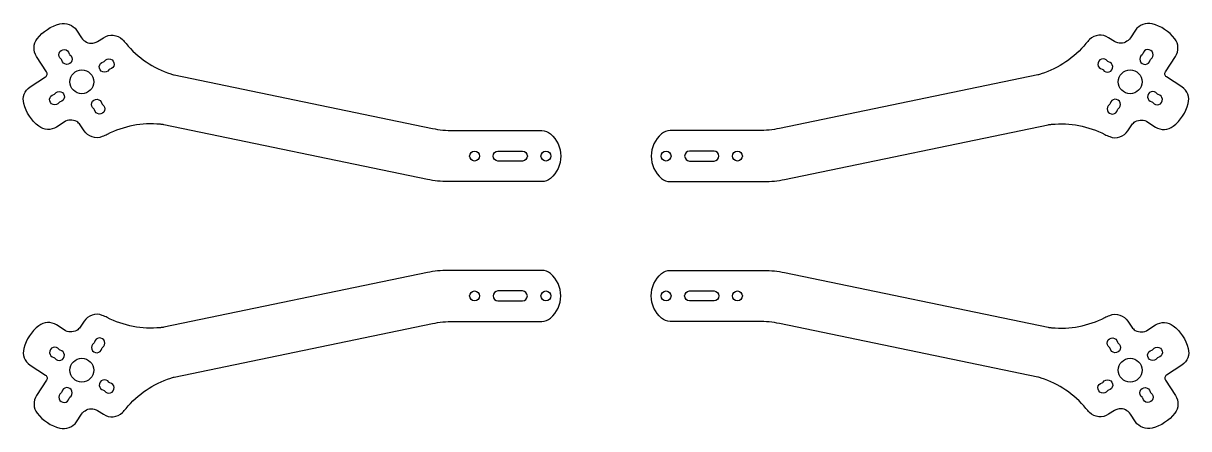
# Model space of a CAD drawing. Header units: millimetres. Extents: x -172 to 172, y -60 to 60.
import ezdxf

# ---------------------------------------------------------------- set-up
doc = ezdxf.new("R2010")
doc.units = ezdxf.units.MM
doc.layers.get('0').update_dxf_attribs({"linetype": 'CONTINUOUS'})

msp = doc.modelspace()

# ---------------------------------------------------------------- linework, layer by layer
for points in [[(-131.21, 29.92, 0.144983), (-146.85, 26.91, -0.023925), (-148.3, 26.28, -0.351639), (-153.66, 27.99), (-154.83, 29.75, 0.117371), (-155.84, 30.7, 0.2819), (-159.55, 30.59), (-161.79, 29.12, -0.322027), (-167.03, 29.34, -0.163656), (-171.41, 36, -0.322089), (-169.52, 40.91), (-165.02, 43.86, 0.414413), (-164.72, 45.35), (-167.67, 49.85, -0.322089), (-167.45, 55.09, -0.163656), (-160.79, 59.47, -0.322027), (-155.89, 57.59), (-154.42, 55.35, 0.2819), (-151.07, 53.78, 0.117371), (-149.76, 54.25), (-147.99, 55.4, -0.351639), (-142.38, 54.84, -0.023925), (-141.31, 53.69, 0.144983), (-128.14, 44.72, 0.026144), (-127.12, 44.45), (-51.07, 28.7, 0.051095), (-44.98, 28.07), (-18.92, 28.07, -0.177869), (-16.33, 27.12, -0.462673), (-16.33, 14.02, -0.177869), (-18.92, 13.07), (-46.52, 13.07, -0.051095), (-52.6, 13.7), (-130.16, 29.76, 0.0265)], [(165.02, 43.86, -0.414413), (164.72, 45.35), (167.67, 49.85, 0.322089), (167.45, 55.09, 0.163656), (160.79, 59.47, 0.322027), (155.89, 57.59), (154.42, 55.35, -0.2819), (151.07, 53.78, -0.117371), (149.76, 54.25), (147.99, 55.4, 0.351639), (142.38, 54.84, 0.023925), (141.31, 53.69, -0.144983), (128.14, 44.72, -0.026144), (127.12, 44.45), (51.07, 28.7, -0.051095), (44.98, 28.07), (18.92, 28.07, 0.177869), (16.33, 27.12, 0.462673), (16.33, 14.02, 0.177869), (18.92, 13.07), (46.52, 13.07, 0.051095), (52.6, 13.7), (130.16, 29.76, -0.0265), (131.21, 29.92, -0.144983), (146.85, 26.91, 0.023925), (148.3, 26.28, 0.351639), (153.66, 27.99), (154.83, 29.75, -0.117371), (155.84, 30.7, -0.2819), (159.55, 30.59), (161.79, 29.12, 0.322027), (167.03, 29.34, 0.163656), (171.41, 36, 0.322089), (169.52, 40.91)], [(-158.02, 50.68, 0.189495), (-157.81, 50.37, -1.467599), (-160.23, 48.79, 0.189495), (-160.43, 49.09, -1.467599)], [(157.81, 50.37, 1.467599), (160.23, 48.79, -0.189495), (160.43, 49.09, 1.467599), (158.02, 50.68, -0.189495)], [(-147.95, 48.33, 0.189495), (-147.64, 48.53, -1.467599), (-146.06, 46.12, 0.189495), (-146.36, 45.92, -1.467599)], [(147.95, 48.33, -0.189495), (147.64, 48.53, 1.467599), (146.06, 46.12, -0.189495), (146.36, 45.92, 1.467599)], [(-162.58, 38.72, 0.189495), (-162.27, 38.92, -1.467599), (-160.69, 36.51, 0.189495), (-160.99, 36.31, -1.467599)], [(160.69, 36.51, -0.189495), (160.99, 36.31, 1.467599), (162.58, 38.72, -0.189495), (162.27, 38.92, 1.467599)], [(-150.62, 34.16, 0.189495), (-150.82, 34.47, -1.467599), (-148.41, 36.05, 0.189495), (-148.21, 35.74, -1.467599)], [(148.21, 35.74, 1.467599), (150.62, 34.16, -0.189495), (150.82, 34.47, 1.467599), (148.41, 36.05, -0.189495)], [(-24.6, 22.02, -0.999903), (-24.6, 19.12), (-31.8, 19.12, -1), (-31.8, 22.02)], [(31.8, 22.02), (24.6, 22.02, 0.999903), (24.6, 19.12), (31.8, 19.12, 1)], [(-131.21, -29.92, -0.144983), (-146.85, -26.91, 0.023925), (-148.3, -26.28, 0.351639), (-153.66, -27.99), (-154.83, -29.75, -0.117371), (-155.84, -30.7, -0.2819), (-159.55, -30.59), (-161.79, -29.12, 0.322027), (-167.03, -29.34, 0.163656), (-171.41, -36, 0.322089), (-169.52, -40.91), (-165.02, -43.86, -0.414413), (-164.72, -45.35), (-167.67, -49.85, 0.322089), (-167.45, -55.09, 0.163656), (-160.79, -59.47, 0.322027), (-155.89, -57.59), (-154.42, -55.35, -0.2819), (-151.07, -53.78, -0.117371), (-149.76, -54.25), (-147.99, -55.4, 0.351639), (-142.38, -54.84, 0.023925), (-141.31, -53.69, -0.144983), (-128.14, -44.72, -0.026144), (-127.12, -44.45), (-51.07, -28.7, -0.051095), (-44.98, -28.07), (-18.92, -28.07, 0.177869), (-16.33, -27.12, 0.462673), (-16.33, -14.02, 0.177869), (-18.92, -13.07), (-46.52, -13.07, 0.051095), (-52.6, -13.7), (-130.16, -29.76, -0.0265)], [(16.33, -27.12, -0.462673), (16.33, -14.02, -0.177869), (18.92, -13.07), (46.52, -13.07, -0.051095), (52.6, -13.7), (130.16, -29.76, 0.0265), (131.21, -29.92, 0.144983), (146.85, -26.91, -0.023925), (148.3, -26.28, -0.351639), (153.66, -27.99), (154.83, -29.75, 0.117371), (155.84, -30.7, 0.2819), (159.55, -30.59), (161.79, -29.12, -0.322027), (167.03, -29.34, -0.163656), (171.41, -36, -0.322089), (169.52, -40.91), (165.02, -43.86, 0.414413), (164.72, -45.35), (167.67, -49.85, -0.322089), (167.45, -55.09, -0.163656), (160.79, -59.47, -0.322027), (155.89, -57.59), (154.42, -55.35, 0.2819), (151.07, -53.78, 0.117371), (149.76, -54.25), (147.99, -55.4, -0.351639), (142.38, -54.84, -0.023925), (141.31, -53.69, 0.144983), (128.14, -44.72, 0.026144), (127.12, -44.45), (51.07, -28.7, 0.051095), (44.98, -28.07), (18.92, -28.07, -0.177869)], [(-24.6, -19.12), (-31.8, -19.12, 1), (-31.8, -22.02), (-24.6, -22.02, 0.999903)], [(24.6, -19.12), (31.8, -19.12, -1), (31.8, -22.02), (24.6, -22.02, -0.999903)], [(-150.82, -34.47, 1.467599), (-148.41, -36.05, -0.189495), (-148.21, -35.74, 1.467599), (-150.62, -34.16, -0.189495)], [(150.62, -34.16, 0.189495), (150.82, -34.47, -1.467599), (148.41, -36.05, 0.189495), (148.21, -35.74, -1.467599)], [(-162.27, -38.92, 1.467599), (-160.69, -36.51, -0.189495), (-160.99, -36.31, 1.467599), (-162.58, -38.72, -0.189495)], [(162.27, -38.92, -1.467599), (160.69, -36.51, 0.189495), (160.99, -36.31, -1.467599), (162.58, -38.72, 0.189495)], [(-160.43, -49.09, 1.467599), (-158.02, -50.68, -0.189495), (-157.81, -50.37, 1.467599), (-160.23, -48.79, -0.189495)], [(-147.64, -48.53, 1.467599), (-146.06, -46.12, -0.189495), (-146.36, -45.92, 1.467599), (-147.95, -48.33, -0.189495)], [(146.36, -45.92, -1.467599), (147.95, -48.33, 0.189495), (147.64, -48.53, -1.467599), (146.06, -46.12, 0.189495)], [(157.81, -50.37, -1.467599), (160.23, -48.79, 0.189495), (160.43, -49.09, -1.467599), (158.02, -50.68, 0.189495)]]:
    msp.add_lwpolyline(points, format="xyb", close=True)
for centre, radius in [((-154.32, 42.42), 3.5), ((154.32, 42.42), 3.5), ((-38.7, 20.57), 1.45), ((-17.7, 20.57), 1.45), ((17.7, 20.57), 1.45), ((38.7, 20.57), 1.45), ((-38.7, -20.57), 1.45), ((-17.7, -20.57), 1.45), ((17.7, -20.57), 1.45), ((38.7, -20.57), 1.45), ((-154.32, -42.42), 3.5), ((154.32, -42.42), 3.5)]:
    msp.add_circle(centre, radius)

doc.saveas('drawing.dxf')
